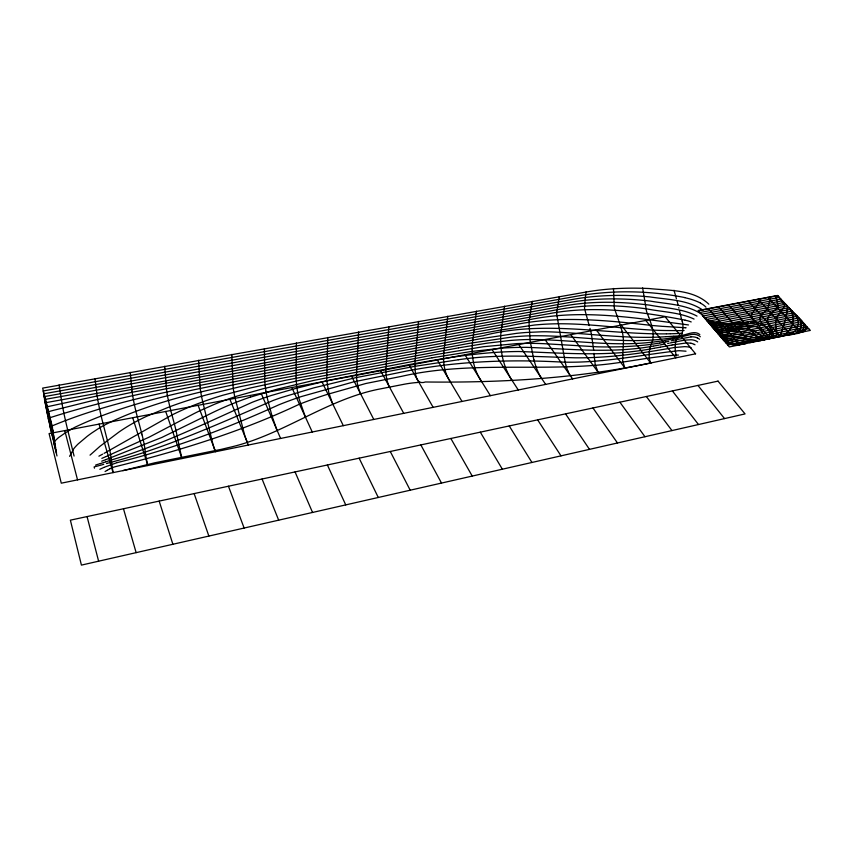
<?xml version="1.0" encoding="UTF-8"?>
<svg xmlns="http://www.w3.org/2000/svg" width="853" height="853" viewBox="0 0 853 853"><rect width="100%" height="100%" fill="white"/><g stroke="black" fill="none" stroke-linecap="round" stroke-linejoin="round"><path stroke-width="1.28" d="M296.396 342.981L296.055 378.465L296.652 386.164A26.752 6.142 79 0 0 299.051 398.436A32.03 7.378 79 0 0 299.36 399.684L305.47 417.234M623.415 343.13L623.095 348.994M327.787 337.425L326.699 380.15L328.789 392.529L332.499 403.448A26.24 6.611 79 0 0 332.905 404.322M776.688 332.681L776.454 334.408A15.642 8.893 15.6 0 1 775.132 336.636L774.631 337.106A8.797 5.001 15.8 0 1 773.596 337.724A10.087 5.736 15.8 0 1 772.765 338.044L772.104 338.225M356.49 374.414L358.601 331.988M388.861 326.635L385.897 369.509A12.87 3.775 79 0 0 389.565 387.155M418.567 321.389L414.963 362.397C415.134 369.253 414.185 385.951 425.38 381.984C501.074 382.88 577.14 378.561 651.351 362.845M622.978 350.327L622.647 360.712L624.812 367.846M447.75 316.228L444.125 350.295C442.526 361.118 444.104 372.59 450.309 381.781M585.222 298.379L584.497 308.157A11.867 5.289 80 0 0 584.572 308.498L584.881 309.756M585.254 298.049L586.15 291.779M476.411 311.164L472.967 338.886C470.664 353.515 473.031 369.093 481.54 381.43M504.571 306.195L500.818 334.003A36.903 14.298 79.2 0 0 500.636 338.225C500.412 352.971 503.91 368.027 512.077 380.438M532.24 301.301L529.223 320.376A20.131 8.167 79.5 0 0 529.052 322.711L530.118 340.816L533.797 359.614M770.27 297.857L770.451 296.801M770.174 298.465L767.817 308.893L761.526 314.522A20.994 11.771 15.9 0 0 759.874 319.289M559.429 296.503L556.817 311.345A5.075 2.143 79.9 0 0 556.753 312.411L556.742 313.328A9.575 4.062 79.8 0 0 556.753 313.787M785.869 318.137L787.575 307.592A12.337 6.824 15.5 0 0 787.447 306.771M785.72 318.745L781.081 333.619A22.807 12.923 15.5 0 1 778.65 336.018L778.501 336.114A15.695 8.903 15.7 0 1 776.241 337.255A17.86 10.119 15.6 0 1 774.919 337.639L774.385 337.756M673.827 336.221L681.547 335.794L682.496 331.636A19.47 9.82 79.4 0 0 682.603 331.103L682.656 330.751A15.258 7.709 79.3 0 0 682.837 329.119L682.933 327.52A17.977 9.074 79.4 0 0 682.965 326.294L682.944 325.643A9.564 4.851 79.3 0 0 682.229 321.453M69.583 456.334L73.848 448.625A62.365 41.594 -7.1 0 1 78.209 443.891L87.049 436.448A133.047 92.113 -5.8 0 1 91.761 432.983L97.573 429.134A100.793 68.517 -6.2 0 1 105.036 424.815L111.039 421.84A224.179 163.797 -5.3 0 1 119.068 418.194L124.431 415.912A299.51 228.753 -4.8 0 1 137.834 410.666C178.853 395.483 221.855 386.793 264.729 378.743L480.1 338.812L516.79 333.32A245.44 170.781 13.3 0 1 525.757 332.51L541.644 331.796A186.562 125.945 12 0 1 546.229 331.764C586.086 332.798 625.803 339.387 665.766 336.722M769.139 337.01C771.656 332.627 767.135 327.381 763.488 324.801M783.896 307.069L784.579 305.8A10.918 6.024 15.4 0 0 784.653 305.641L780.868 299.638M783.726 307.4L783.683 307.464A64.156 35.506 14 0 1 782.596 309.266L778.235 315.279M760.503 299.616L752.954 312.443A21.336 11.985 15.7 0 0 752.165 313.318M90.034 455.129L99.929 446.354L119.004 432.013A167.956 119.42 -4.1 0 1 146.567 416.317L168.873 407.084A336.69 264.121 -2 0 1 182.233 402.339L184.205 401.678A388.893 314.533 -1.4 0 1 207.727 394.587L239.128 386.931L279.976 378.561L469.043 343.386L512.226 336.988A235.769 164.202 12.8 0 1 525.747 335.965C570.913 334.237 615.919 344.058 661.118 339.259M776.049 309.042L778.405 306.845L775.761 295.799M775.857 309.223L771.517 313.179A60.648 33.885 17.2 0 0 769.449 315.397L769.107 315.866A29.098 16.271 16.3 0 0 767.871 318.116L767.561 319.385A16.857 9.436 16 0 0 767.508 320.216M681.547 335.794C673.582 337.553 674.659 349.389 676.322 355.925M107.105 470.334L105.079 471.528M107.286 470.227L109.781 468.83M104.066 453.369L172.039 414.942A244.651 182.403 -1.2 0 1 200.818 402.584M102.616 454.169L98.905 456.174M99.844 469.289L103.821 467.444M106.198 456.504L149.243 437.099L194.239 413.524A254.194 190.869 0.5 0 1 199.954 410.709L214.657 404.226A272.715 206.97 0.8 0 1 237.209 396.059L262.927 388.787L300.331 380.182L435.318 354.656L483.246 346.734L516.833 343.61A233.957 164.618 12.3 0 1 544.374 343.706L596.983 346.808A237.177 126.479 9.1 0 0 614.97 346.894L617.231 346.851A223.145 119.921 9.2 0 0 634.856 346.009L639.739 345.604A182.563 100.238 9.7 0 0 651.863 344.249L659.668 343.045M105.921 456.622L102.307 458.168A24.108 16.09 -7.8 0 0 101.838 458.381M104.13 467.305L116.882 462.699M101.731 461.185L105.441 459.788M105.74 459.682L161.889 437.429L208.463 414.643A309.81 240.269 3 0 1 250.473 397.05M200.807 402.563L205.221 400.974A306.963 237.23 -0.2 0 1 222.9 395.227L250.345 387.987L286.693 380.033L458.274 347.896M112.553 459.628C160.993 445.149 206.309 422.768 252.296 402.264A307.261 238.19 4 0 1 271.339 395.493L296.354 388.243L329.78 380.075L408.203 364.775C444.744 358.089 481.614 351.713 518.869 351.511C563.929 352.971 609.479 357.13 654.123 348.259M250.505 397.093L277.438 389.096L314.682 380.182L431.938 357.823M112.127 459.778L106.071 461.772M105.729 461.889L100.409 463.574M107.649 463.2C165.002 448.379 218.805 423.749 273.013 400.526A312.635 243.116 5.4 0 1 281.106 397.637L313.851 387.848L355.701 377.687L414.515 366.385L458.232 359.774M107.307 463.307L106.444 463.552M100.27 463.616L96.815 464.661A5.79 3.828 -8.2 0 0 95.515 465.184M103.746 464.341L100.025 465.386M117.149 462.625C172.914 448.945 226.621 428.451 278.867 404.791A351.425 278.547 8 0 1 301.525 396.506L353.59 381.899L401.273 372.143C453.977 361.267 507.993 359.166 561.626 362.067C600.896 363.431 639.387 355.072 678.178 350.754A37.873 23.063 14.5 0 1 679.457 350.711L686.015 351.201M683.221 335.165C688.51 334.024 694.95 330.516 699.812 334.536M682.581 335.336L681.43 335.655M678.956 336.338L681.046 335.687M678.668 336.423L677.783 336.647M99.204 465.599L95.749 466.495M770.44 338.566C774.599 334.984 768.798 329.119 765.749 326.678M122.843 470.632L154.67 462.816L221.609 449.275A262.564 152.324 -3.1 0 0 227.655 447.793C280.882 436.32 325.1 400.014 378.455 389.267L404.354 384.213A91.825 62.781 5.9 0 1 417.639 382.464M677.634 336.69L668.453 338.428M799.975 332.542C804.955 332.841 808.281 325.825 802.908 322.509M95.408 466.58L94.118 466.911L94.47 468.18M770.877 338.47L771.411 338.321A6.056 3.455 15.8 0 0 772.647 337.575L773.085 337.01A11.228 6.397 15.7 0 0 773.607 334.771L773.351 333.512A23.457 13.424 15.4 0 0 772.647 331.817L772.53 331.572A45.092 26.016 14.9 0 0 772.04 330.665L771.389 329.557M800.466 332.425L767.817 297.324M675.907 339.75L691.026 336.882M675.469 339.857L671.13 340.827M672.889 338.886L673.667 338.716M673.913 338.652L690.599 334.611A13.669 8.061 14.2 0 1 694.065 334.355M672.74 338.918L663.741 340.667M718.087 381.11L70.372 520.159L81.419 565.112L745.064 413.918L718.013 381.12M777.723 337.074C789.356 335.933 796.382 322.701 791.616 312.283A38.524 21.57 15.1 0 0 790.912 310.673L790.283 309.511A18.403 10.225 15.5 0 0 789.238 308.008A11.633 6.44 15.6 0 0 788.78 307.485M675.469 341.893L683.242 340.4A35.933 21.56 14.6 0 1 685.407 340.123L690.674 339.761A7.464 4.414 14.1 0 1 696.656 341.275L697.232 341.648A4.574 2.698 14.1 0 1 697.669 341.936M669.946 343.023L673.838 342.224M782.084 336.189L784.248 335.709A44.495 24.854 15.2 0 0 789.846 333.928C797.747 331.817 800.722 322.21 795.742 315.866A31.913 17.892 15.5 0 0 794.378 313.829L793.258 312.379A34.792 19.523 15.4 0 0 792.426 311.398L791.435 310.3M668.827 341.307L665.894 341.904M674.638 342.064L674.041 342.181M787.362 335.112C801.745 334.888 806.554 322.551 794.569 313.648M793.898 333.779C804.39 334.387 807.546 323.511 798.653 317.988M668.869 343.247L667.643 343.492M726.17 343.215L806.991 326.848M727.758 345.07L808.665 328.64M723.003 339.515L803.718 323.404M724.581 341.36L805.317 325.078M718.013 333.694L798.696 318.02M719.847 335.837L800.338 319.779M720.945 337.116L721.478 337.671L802.001 321.538M795.401 314.533L715.336 330.569A23.98 13.733 14.9 0 0 716.84 332.126L717.032 332.297A18.126 10.417 14.8 0 0 719.143 333.981L719.911 334.493A17.902 10.289 14.8 0 0 723.962 336.615M665.585 341.957L659.977 342.991M716.723 332.19L797.043 316.271M753.839 341.946L739.839 342.671L726.905 339.643A18.148 10.439 14.9 0 1 725.402 338.982L722.438 337.372A17.433 10.033 14.9 0 1 721.19 336.551L721.094 336.487A17.614 10.14 14.9 0 1 720.518 336.061L719.847 335.517A16.868 9.714 14.9 0 1 718.429 334.163L718.311 334.035M710.528 324.95L790.518 309.33M712.074 326.752L792.138 311.057M713.62 328.554L793.77 312.795M761.74 340.336L760.876 340.496A48.866 27.573 14.7 0 1 731.181 338.833M707.457 321.368L787.287 305.896M708.992 323.159L788.897 307.613M782.468 300.778L702.893 316.036L705.879 319.075L711.125 321.538M784.067 302.474L704.407 317.806C710.421 322.892 718.855 323.458 726.361 323.969A59.06 32.894 13.7 0 0 729.208 323.959L748.305 322.231M705.932 319.587L785.677 304.18M664.86 344.036L660.041 344.943M767.231 339.217L766.826 339.291A43.108 24.31 14.9 0 1 764.203 339.707M699.876 312.507L779.29 297.388M701.379 314.267L780.879 299.083M777.499 295.49L698.159 310.513L729.358 346.936L810.35 330.42L777.478 295.469L780.73 299.435M698.372 310.748L777.701 295.703M672.782 344.879L671.716 345.07M672.889 344.857L685.865 343.034A16.815 10.033 14.2 0 1 686.238 343.013M660.179 347.182L654.646 348.173M660.489 347.128L671.204 345.166M769.161 338.822L768.66 338.908A11.665 6.643 15.7 0 1 767.284 339.036A8.274 4.713 15.7 0 1 764.331 338.812M432.119 357.791L471.304 351.479L503.441 348.045A246.933 175.857 12.3 0 1 526.237 347.342C568.599 348.738 611.345 353.803 653.441 346.083M658.953 345.134L653.974 345.998M458.541 347.853L486.988 343.183L509.22 340.56A227.005 158.253 12.4 0 1 526.941 339.537C567.853 339.046 608.626 346.798 649.549 342.437A148.539 82.592 10.4 0 0 652.748 342.128L662.632 340.848M754.852 321.24L750.245 321.954M673.902 347.587C641.157 353.387 608.114 358.207 574.762 357.802C535.951 356.629 496.936 353.867 458.317 359.763M674.169 347.544L684.532 346.659A19.427 11.665 14.2 0 1 687.06 346.808L687.859 346.904A7.709 4.596 14.1 0 1 689.746 347.331M668.123 338.47L661.555 339.227M755.321 322.807L753.455 323.02M752.101 323.17L738.826 324.428M673.657 336.242L666.108 336.711M417.629 382.443L418.919 382.347M738.655 324.439L737.333 324.535M737.088 324.556C726.298 325.142 714.057 325.654 705.143 318.659M684.085 330.548L679.319 330.623M682.357 333.246L678.498 333.448M675.277 333.608L678.21 333.459M741.012 323.17L722.886 323.841A27.637 15.631 14.2 0 1 711.69 321.741M738.527 326.678L747.964 326.166M674.926 333.619L670.426 333.779M738.218 326.699L727.854 326.859A49.079 27.509 14 0 1 724.805 326.688L723.355 326.56A28.469 16.132 14.2 0 1 716.744 325.462L714.356 324.801A14.16 8.093 14.3 0 1 712.937 324.3L712.01 323.916A18.702 10.662 14.3 0 1 709.568 322.711L708.715 322.221A7.816 4.478 14.2 0 1 706.828 320.643M769.278 338.801L769.075 338.801A6.056 3.455 15.8 0 1 767.753 338.737M666.449 333.854L670.063 333.79M666.086 333.864C605.129 334.504 543.617 319.8 483.374 335.677L243.478 380.001C186.306 390.834 128.238 402.083 75.288 427.076A106.316 71.94 -7.3 0 0 65.031 433.079L58.74 437.44A28.927 18.745 -8.2 0 0 56.991 439.018L53.59 442.217L56.991 455.96M678.679 330.623L677.73 330.623M677.645 330.623L666.438 330.527M666.054 330.527C624.364 329.983 582.983 321.293 541.228 324.46A218.954 148.486 13.2 0 0 534.554 325.025L500.636 330.004L216.214 382.315C159.874 392.86 103.01 404.365 50.007 426.799L56.554 453.178M678.434 355.04C650.828 356.309 621.954 363.517 593.805 365.404C529.809 370.362 464.768 361.885 401.582 376.344L365.777 383.509L326.998 394.47A413.151 335.709 12.5 0 0 308.765 400.686A366.31 291.641 10.2 0 0 298.443 404.642C239.8 432.268 177.755 451.312 114.942 466.772A23.372 15.759 -7.8 0 0 109.93 468.713M730.467 328.959L743.731 328.885A36.807 21.432 15.8 0 1 745.565 328.949L752.325 330.09L757.656 332.883A29.503 17.124 15.2 0 1 758.317 333.416L760.908 335.538A12.827 7.282 15.8 0 0 765.962 338.385M730.243 328.949L728.249 328.863M685.29 327.744L686.143 327.776M685.183 327.744L662.504 326.336M731.671 331.135L739.988 331.497A32.553 19.011 15.6 0 1 746.588 332.339M731.629 331.135L730.04 331.049A52.225 29.311 14.1 0 1 728.441 330.943L725.434 330.655A31.177 17.689 14.3 0 1 724.741 330.569M728.163 328.863L725.946 328.714M661.789 326.283L652.47 325.526M652.289 325.515C605.161 320.131 557.02 315.088 510.19 325.739L179.567 386.302C135.19 394.374 91.079 404.354 48.152 418.29L56.106 450.395M688.478 324.94C635.506 318.041 581.447 308.583 528.338 319.928L133.718 391.943L92.582 400.59L53.249 410.389L46.862 412.138L55.669 447.59M724.634 330.548L724.389 330.516A30.559 17.348 14.4 0 1 722.63 330.25L721.99 330.132A17.124 9.799 14.5 0 1 714.43 327.744M749.179 339.419L724.869 334.888M769.971 338.065L765.226 336.455L762.657 333.043M690.909 343.269L691.399 343.375A6.877 4.084 14.1 0 1 693.841 344.185L694.203 344.367M746.642 332.382L747.399 332.553A15.727 9.095 15.4 0 1 748.859 332.926A20.397 11.835 15.5 0 1 751.856 333.949A34.664 20.28 15.5 0 1 754.063 334.877L758.018 336.679M685.119 320.131C640.464 311.484 594.285 305.107 549.087 313.659L104.652 394.374L45.849 407.041L55.232 444.776M684.831 297.569C650.594 290.692 615.013 289.945 580.52 295.533L43.108 390.973L52.982 430.541M731.16 338.94L730.52 338.78A28.703 16.388 14.8 0 1 728.035 338.076L725.903 337.361A21.997 12.614 14.8 0 1 724.101 336.668M724.826 334.877L724.41 334.76A17.423 9.991 14.7 0 1 719.314 332.841M765.994 338.321L766.218 338.396A5.171 2.954 15.8 0 0 767.753 338.737M690.056 347.427L691.186 347.853M697.242 337.895L698.362 338.428A3.615 2.122 14.1 0 1 699.449 339.27M694.374 344.452L694.47 344.495A2.762 1.631 14.1 0 1 695.003 344.783M698.266 335.357L698.415 335.432A4.841 2.847 14.1 0 1 700.292 336.775M709.877 324.183L710.229 324.577A13.712 7.858 14.5 0 0 714.334 327.573L714.494 327.68M700.462 303.156L701.166 303.551A16.665 9.543 13.6 0 1 705.943 307.144M758.424 327.915L758.168 327.765A7.048 4.02 15.4 0 0 755.587 326.635A7.57 4.318 15.4 0 0 754.009 326.326L753.636 326.272A26.667 15.365 15.8 0 0 748.017 326.241M765.823 327.051C762.326 323.148 756.035 323.916 753.37 319.395A18.702 10.471 15.5 0 1 753.092 319.033M721.51 337.703C727.684 342.959 736.789 344.985 744.893 343.748A23.234 13.36 14.9 0 0 745.895 343.567M758.072 299.168L790.518 334.461M748.252 301.034L780.506 336.509M738.367 302.911L770.419 338.566M694.075 319.075C679.436 312.219 662.184 311.974 646.403 308.829C617.807 304.969 588.559 304.02 560.048 309.191L45.049 402.819L54.784 441.95M728.43 304.798L760.258 340.635M699.972 313.126C685.247 304.276 666.843 304.02 650.253 301.088C623.703 298.07 596.673 297.825 570.284 302.367L44.015 396.666L53.888 436.267M697.018 316.1C682.645 308.498 665.297 308.157 649.496 305.118C621.538 301.599 593.006 300.842 565.166 305.779L44.473 399.503L54.336 439.114M702.925 310.14C687.646 299.659 667.686 299.659 649.922 296.919C625.132 294.53 599.99 294.807 575.402 298.945L43.567 393.83L53.44 433.409M718.407 306.696L750.022 342.725M708.843 304.169C693.169 289.274 669.328 290.713 649.272 288.538C628.021 287.546 606.622 288.389 585.638 292.121L42.65 388.104L52.534 427.662M786.679 305.246L787.159 306.046A13.829 7.645 15.4 0 1 787.415 306.685M708.321 308.605L739.722 344.825M712.916 327.744L713.396 328.288A18.212 10.449 14.7 0 0 719.25 332.873M645.806 320.44L675.821 357.855M697.946 385.428L724.549 418.588M621.219 325.1L650.668 362.983C648.205 357.034 648.92 350.018 651.234 344.111C655.317 335.698 652.118 326.07 649.037 317.892M672.367 390.919L698.49 424.527M596.236 329.834L625.078 368.208M646.35 396.506L671.961 430.573M570.838 334.653L599.062 373.507M619.886 402.189L644.964 436.725M598.028 372.089L595.213 364.636L593.923 353.345M545.024 339.547L572.598 378.913M592.952 407.969L617.476 442.984M518.773 344.527L545.664 384.404M565.539 413.854L589.487 449.36M541.687 378.487L540.493 376.599M492.074 349.581L518.272 389.992M537.635 419.847L560.986 455.854M464.928 354.731L490.4 395.675M509.23 425.946L531.952 462.475M771.133 329.119L769.449 326.23M437.322 359.966L462.027 401.454M480.303 432.151L502.364 469.214M409.227 365.297L433.143 407.35M450.842 438.474L472.231 476.07M380.641 370.714L403.736 413.342M420.838 444.914L441.513 483.075M762.06 331.796L762.529 332.745M351.564 376.226L373.795 419.452M390.279 451.482L410.197 490.208M321.965 381.835L343.311 425.668M359.134 458.168L378.284 497.48M291.833 387.55L312.251 432.002M327.392 464.981L345.732 504.891M261.157 393.372L280.605 438.453M295.053 471.922L312.539 512.45M229.915 399.289L248.362 445.031M262.074 479.002L278.675 520.17M567.81 370.81L568.205 371.769A16.388 6.995 78.8 0 0 570.369 375.725M247.167 442.067L245.92 438.794A41.754 7.752 78.9 0 1 244.651 435.115L234.831 397.125M648.802 317.284L646.574 311.537L642.64 287.887M760.364 320.909L759.959 319.299M198.109 405.324L215.51 451.727M228.444 486.221L244.129 528.039M215.084 450.608L214.476 448.923M618.681 320.408L614.384 308.359M619.086 321.56L619.299 322.135M619.502 322.722L622.093 331.273M165.706 411.466L182.02 458.562M194.143 493.588L208.868 536.068M181.604 457.357L177.424 437.653A24.513 3.188 78.8 0 0 176.592 433.345A18.19 2.378 78.8 0 0 176.144 431.255L175.931 430.307M132.695 417.725L147.868 465.525M159.17 501.095L172.882 544.267M588.794 324.108L585.19 310.993M99.055 424.101L113.054 472.626M123.472 508.761L136.139 552.637M589.028 324.918L589.231 325.633M674.019 290.265L676.429 298.763M147.484 464.309L145.831 456.067A15.365 1.663 78.7 0 1 145.724 455.299L144.946 449.382A17.806 1.887 78.8 0 0 144.583 446.791L144.466 446.066A15.439 1.642 78.7 0 0 142.27 435.67M677.026 300.896L677.303 301.93M589.977 328.32L590.937 332.105A41.402 17.838 79.3 0 1 591.417 334.216L593.699 350.348M677.485 302.612L678.199 305.321M64.775 430.605L77.538 479.866M87.059 516.577L98.617 561.189M141.886 434.006L136.352 413.087A47.544 5.214 79 0 1 135.702 410.4L135.542 409.739A28.831 3.124 78.9 0 1 133.889 402.253L132.865 396.688A14.245 1.525 78.9 0 1 132.066 391.186M141.939 434.23L142.27 435.552M74.083 456.067L67.291 428.355A67.248 3.817 78.9 0 1 66.022 422.907L65.329 419.847A36.263 2.015 78.8 0 1 63.783 412.713L63.506 411.359A26.432 1.461 78.8 0 1 62.536 406.54L59.06 384.916M169.79 406.614L167.796 397.615A15.663 2.079 79 0 1 167.252 394.534M678.764 307.613L678.903 308.178M211.629 438.954L202.246 399.716A22.018 3.476 79 0 1 201.521 396.325L201.393 395.675A17.444 2.751 79 0 1 201.02 393.659L200.839 392.572A14.202 2.228 79 0 1 200.562 390.749L200.423 389.736A19.374 3.049 79 0 1 200.114 387.038M101.475 417.32L101.112 415.774A35.954 2.964 78.9 0 1 99.417 408.15L98.809 405.239A17.486 1.429 78.9 0 1 98.458 403.448L98.234 402.221A23.255 1.898 78.9 0 1 97.626 398.895L97.423 397.69A9.586 0.778 78.9 0 1 96.975 394.672L94.982 378.572M679.457 310.513L681.547 319.289A22.061 11.1 79.2 0 1 682.176 321.197M112.969 471.912L111.274 460.609M234.788 396.901L233.701 391.25A16.431 2.975 79 0 1 233.551 390.322A17.231 3.124 79 0 1 233.317 388.637L233.232 388.03A16.825 3.049 79 0 1 233.104 386.942L231.813 354.39M751.536 315.61L751.632 316.015A17.241 9.66 15.5 0 0 751.888 316.751L752.325 317.753A14.618 8.21 15.5 0 0 752.932 318.809M265.976 391.314L266.562 394.491A38.204 7.954 79 0 0 267.874 400.558L272.192 416.563L276.862 429.763A39.92 8.349 78.9 0 0 277.193 430.552M265.944 391.154L265.208 386.025M265.166 385.684L264.846 381.899M111.114 458.711L111.125 458.871A19.534 1.578 78.7 0 1 111.242 460.215L111.263 460.513M130.2 372.345L132.098 391.26M164.725 366.246L166.42 388.222A16.431 2.175 79 0 0 167.22 394.299M614.331 308.2L613.478 288.453M198.6 360.254L199.89 383.946A23.052 3.636 79 0 0 200.092 386.772M264.409 348.632L264.761 379.414A27.008 5.566 79 0 0 264.825 381.515M763.531 324.78A15.365 8.615 15.7 0 1 760.268 320.909M778.256 315.279A49.421 27.467 17 0 0 776.688 318.254A51.329 28.49 17.1 0 0 775.835 324.94L776.539 330.474A42.906 24.545 14.9 0 1 776.699 332.681M769.534 326.219A32.403 18.062 16.3 0 1 767.327 320.195M739.284 344.911A11.835 6.856 15 0 1 723.269 339.878M751.493 315.578A9.116 5.129 15.3 0 1 752.111 313.446M725.786 328.693A37.66 21.272 14.2 0 1 723.344 328.448L722.822 328.373A23.148 13.179 14.3 0 1 715.923 326.87L711.669 324.961A18.659 10.652 14.4 0 1 710.784 324.428A10.407 5.971 14.3 0 1 708.385 322.53M740.223 344.548A13.094 7.57 15 0 1 722.949 339.377M764.277 339.825A39.867 22.498 15 0 1 749.179 339.387M764.309 338.908A19.864 11.26 15.7 0 1 758.05 336.636M711.658 326.251A17.486 10.023 14.6 0 0 712.969 327.552L713.129 327.691A16.378 9.394 14.6 0 0 714.921 329.045A13.541 7.773 14.6 0 0 719.516 331.316L720.358 331.593A23.255 13.275 14.5 0 0 724.847 332.659L740.383 334.813A70.916 42.447 16.1 0 1 741.833 335.058A56.661 33.651 15.9 0 1 748.945 336.572L759.607 339.036L766.751 339.206A30.122 17.049 15.2 0 0 769.385 338.78M804.006 323.639A11.675 6.525 16.3 0 1 800.882 332.35M622.178 331.241A23.863 10.94 79.3 0 1 623.447 343.151M556.764 313.936A10.119 4.297 79.8 0 0 556.828 314.864L564.931 360.904A28.426 12.23 78.8 0 0 567.767 370.863M540.461 376.738A36.636 15.023 79.1 0 1 533.861 359.571M684.81 297.686A40.4 23.457 13.4 0 1 700.58 303.06M685.119 320.248A16.911 9.895 13.7 0 1 691.207 321.954M694.257 334.376A7.005 4.116 14.1 0 1 697.615 335.069M691.005 336.85A9.052 5.342 14.1 0 1 697.296 337.809M686.505 343.013A18.02 10.758 14.2 0 1 687.699 343.023L689.149 343.077A10.097 6.003 14.1 0 1 690.909 343.258M758.53 327.861A11.462 6.557 15.4 0 1 761.942 331.796M101.496 417.384A64.007 5.385 78.9 0 0 102.296 420.7L108.768 445.916A23.841 1.919 78.7 0 1 108.971 446.727L109.184 447.633A12.358 1.002 78.7 0 1 109.28 448.049L109.397 448.55A9.18 0.746 78.7 0 1 109.802 450.416M109.813 450.448A8.594 0.704 78.7 0 1 110.421 453.743L110.506 454.233A12.123 0.981 78.7 0 1 111.103 458.669M169.811 406.732A38.396 5.171 79 0 0 170.003 407.499L170.835 410.741A66.459 9.116 79.1 0 0 171.282 412.436L174.119 422.949A36.786 4.745 78.7 0 1 175.942 430.285M214.476 449.062A24.556 3.913 78.7 0 1 211.619 438.975M360.606 393.585A14.405 3.913 79 0 1 356.511 374.467M695.579 353.824L61.277 483.182L49.079 433.58L665.127 316.772L695.579 353.824"/></g></svg>
